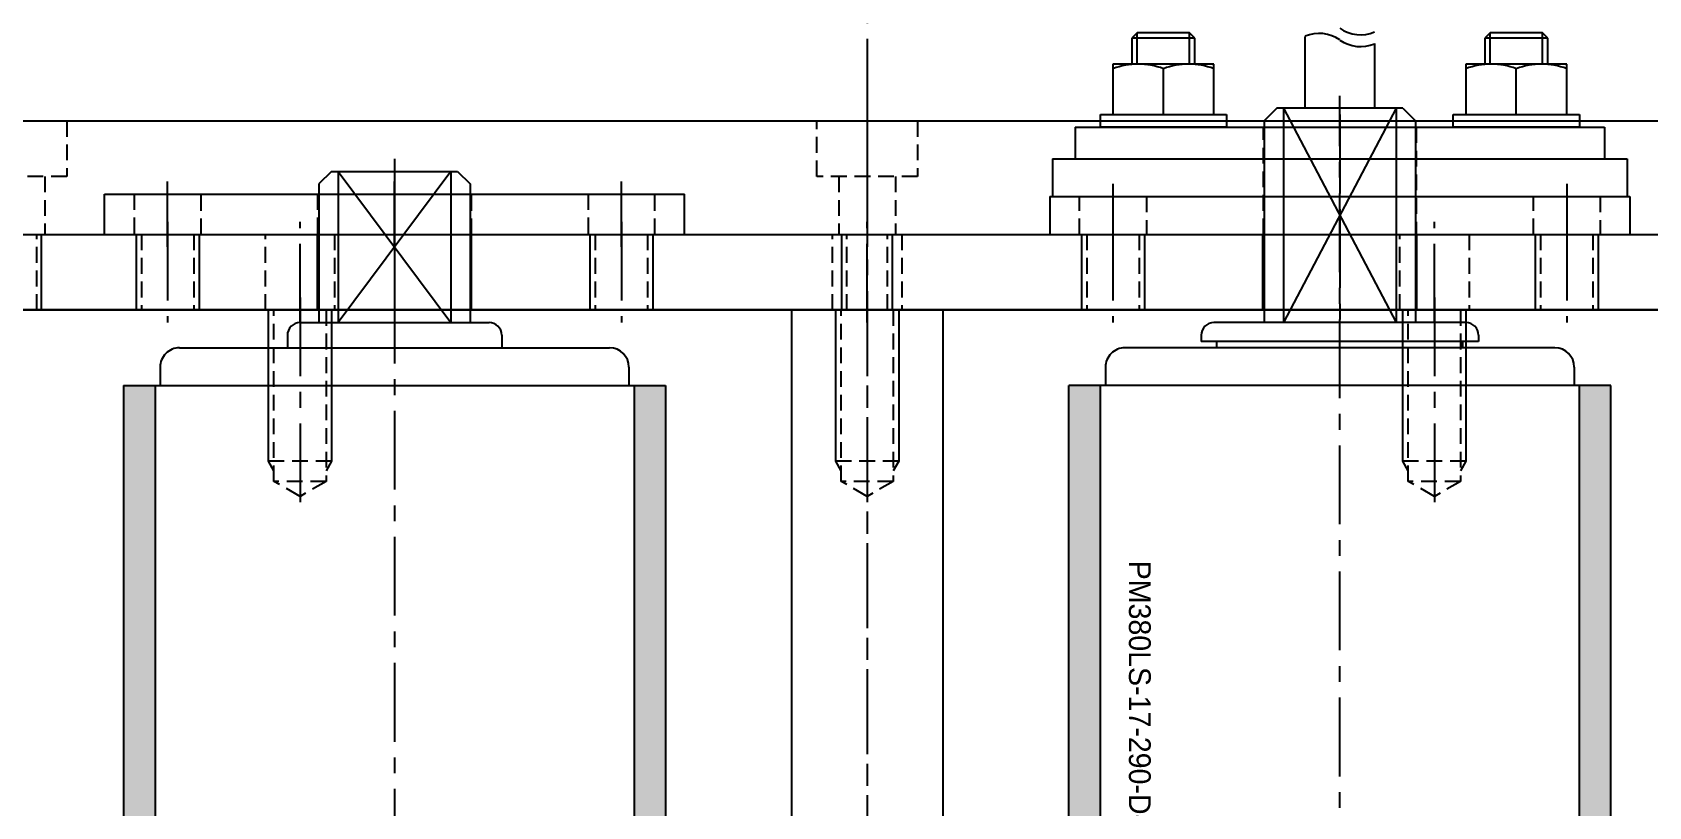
# Model space of a CAD drawing. Header units: inches. Extents: x 0 to 77285, y -118 to 40065.
# Drawn here: x 13096.4 to 13224.7, y 16839.6 to 16901.1 of the extents above; entities that cross this region are included whole.
import ezdxf
from ezdxf.enums import TextEntityAlignment as Align

# ---------------------------------------------------------------- set-up
doc = ezdxf.new("R2010")
doc.units = ezdxf.units.IN
doc.header["$LTSCALE"] = 5
doc.header["$MEASUREMENT"] = 0
doc.linetypes.add('CENTER', pattern=[2, 1.25, -0.25, 0.25, -0.25])
doc.linetypes.add('HIDDEN', pattern=[0.375, 0.25, -0.125])
for name, color, linetype in [('11', 1, 'CENTER'), ('22', 2, 'HIDDEN'), ('4', 4, 'Continuous'), ('44', 4, 'Continuous'), ('55', 5, 'Continuous'), ('77', 40, 'HIDDEN'), ('B', 123, 'Continuous'), ('G', 231, 'Continuous'), ('T', 3, 'Continuous'), ('Y', 60, 'Continuous')]:
    doc.layers.add(name, color=color, linetype=linetype)
doc.styles.add('SCI', font='')
doc.styles.get('SCI').set_extended_font_data('Gulim')

# ---------------------------------------------------------------- blocks, each defined once
blk = doc.blocks.new('A$C8e4350b7')
at = {"layer": '11'}
blk.add_line((180, 0), (7340, 0), dxfattribs=at)
blk = doc.blocks.new('A$C42c8eb8e')
h = blk.add_hatch(color=256)
h.dxf.hatch_style = 1
h.paths.add_polyline_path([(295, -19), (5, -19), (5, -21.5), (295, -21.5)])
h.paths.add_polyline_path([(295, 21.5), (5, 21.5), (5, 19), (295, 19)])
for p, q in [((5, 21.5), (5, -21.5)), ((295, 21.5), (5, 21.5)), ((3.54, 18.6), (5, 18.6)), ((295, 19), (5, 19)), ((2, 17.06), (2, -17.06)), ((1, 11), (1.5, 11)), ((1.5, 11), (1.5, -11)), ((0, 10), (0, -10)), ((2, 9.75), (1.5, 9.75)), ((-17, 5), (-16, 6)), ((-16, 6), (0, 6)), ((-17, 5), (-17, -5)), ((-17, 4.47), (0, 4.47)), ((-17, -4.47), (0, 4.47)), ((-17, 4.47), (0, -4.47)), ((-22.13, 2.75), (-17, 2.75)), ((-17, -2.75), (-22.71, -2.75)), ((-17, -4.47), (0, -4.47)), ((-17, -5), (-16, -6)), ((-16, -6), (0, -6)), ((2, -9.75), (1.5, -9.75)), ((1, -11), (1.5, -11)), ((3.54, -18.6), (5, -18.6)), ((295, -19), (5, -19)), ((295, -21.5), (5, -21.5))]:
    blk.add_line(p, q)
for centre, radius, start, end in [((3.54, 17.06), 1.54, 90, 180), ((1, 10), 1, 90, 180), ((-25.68, 1.64), 2.85, 324.9444, 23.0267), ((-24.75, 1.64), 2.85, 324.9444, 23.0267), ((-20.09, -1.64), 2.85, 144.9444, 203.0267), ((1, -10), 1, 180, 270), ((3.54, -17.06), 1.54, 180, 270)]:
    blk.add_arc(centre, radius, start, end)
at = {"layer": '11'}
blk.add_line((316, 0), (-18, 0), dxfattribs=at)
at = {"layer": '44', "style": 'SCI'}
blk.add_text('PM380LS-17-290-D-024-JD-UR430A(BLACK)', height=1.7308, dxfattribs=at).set_placement((42.11, -15.87), align=Align.MIDDLE_CENTER)
blk = doc.blocks.new('A$C5f907870')
h = blk.add_hatch(color=256)
h.dxf.hatch_style = 1
h.paths.add_polyline_path([(290, 21.5), (0, 21.5), (0, 19), (290, 19)])
h.paths.add_polyline_path([(290, -19), (0, -19), (0, -21.5), (290, -21.5)])
for p, q in [((0, -21.5), (0, 21.5)), ((0, 21.5), (290, 21.5)), ((-1.46, 18.6), (0, 18.6)), ((0, 19), (290, 19)), ((-3, -17.06), (-3, 17.06)), ((-4, 8.5), (-3, 8.5)), ((-5, -7.5), (-5, 7.5)), ((-17, 5), (-16, 6)), ((-16, 6), (-5, 6)), ((-17, -5), (-17, 5)), ((-17, 4.47), (-5, 4.47)), ((-17, 4.47), (-5, -4.47)), ((-17, -4.47), (-5, 4.47)), ((-17, -4.47), (-5, -4.47)), ((-17, -5), (-16, -6)), ((-16, -6), (-5, -6)), ((-4, -8.5), (-3, -8.5)), ((-1.46, -18.6), (0, -18.6)), ((0, -19), (290, -19)), ((0, -21.5), (290, -21.5))]:
    blk.add_line(p, q)
for centre, radius, start, end in [((-1.46, 17.06), 1.54, 90, 180), ((-4, 7.5), 1, 90, 180), ((-4, -7.5), 1, 180, 270), ((-1.46, -17.06), 1.54, 180, 270)]:
    blk.add_arc(centre, radius, start, end)
at = {"layer": '11'}
blk.add_line((-18, 0), (308, 0), dxfattribs=at)
blk = doc.blocks.new('A$Cf2b6a52b')
for p, q in [((-30, 6), (255, 6)), ((68.9, 0), (68.9, 6)), ((81.1, 0), (81.1, 6)), ((143.9, 0), (143.9, 6)), ((156.1, 0), (156.1, 6)), ((-30, 0), (255, 0))]:
    blk.add_line(p, q)
at = {"layer": '11'}
for p, q in [((75, 8), (75, -2)), ((150, 8), (150, -2)), ((57, 7), (57, -1)), ((67.5, -1), (67.5, 7)), ((93, 7), (93, -1)), ((112.5, -1), (112.5, 7)), ((112.5, -1), (112.5, 7)), ((132, 7), (132, -1)), ((157.5, -1), (157.5, 7)), ((168, 7), (168, -1))]:
    blk.add_line(p, q, dxfattribs=at)
at = {"layer": '22'}
for p, q in [((46.62, 0), (46.62, 6)), ((54.93, 6), (54.93, 0)), ((59.07, 6), (59.07, 0)), ((90.93, 6), (90.93, 0)), ((95.07, 6), (95.07, 0)), ((109.75, 0), (109.75, 6)), ((110.88, 0), (110.88, 6)), ((114.12, 0), (114.12, 6)), ((115.25, 6), (115.25, 0)), ((129.93, 6), (129.93, 0)), ((134.07, 6), (134.07, 0)), ((165.93, 6), (165.93, 0)), ((170.07, 6), (170.07, 0))]:
    blk.add_line(p, q, dxfattribs=at)
at = {"layer": '77'}
for p, q in [((64.75, 0), (64.75, 6)), ((70.25, 6), (70.25, 0)), ((154.75, 0), (154.75, 6)), ((160.25, 6), (160.25, 0))]:
    blk.add_line(p, q, dxfattribs=at)
at = {"layer": 'T'}
for p, q in [((47, 0), (47, 6)), ((54.5, 6), (54.5, 0)), ((59.5, 6), (59.5, 0)), ((90.5, 6), (90.5, 0)), ((95.5, 6), (95.5, 0)), ((110.5, 0), (110.5, 6)), ((114.5, 0), (114.5, 6)), ((129.5, 6), (129.5, 0)), ((134.5, 6), (134.5, 0)), ((165.5, 6), (165.5, 0)), ((170.5, 6), (170.5, 0))]:
    blk.add_line(p, q, dxfattribs=at)
blk = doc.blocks.new('A$C284e43e4')
for p, q in [((-9, -142.5), (-9, 142.5)), ((0, -142.5), (0, 142.5)), ((6, -127.5), (6, 127.5))]:
    blk.add_line(p, q)
at = {"layer": '11'}
blk.add_line((-10, 0), (1, 0), dxfattribs=at)
at = {"layer": '22'}
for p, q in [((-9, 4), (-4.6, 4)), ((-4.6, 4), (-4.6, -4)), ((-4.6, 2.25), (0, 2.25)), ((-4.6, -2.25), (0, -2.25)), ((-4.6, -4), (-9, -4)), ((-9, -63.5, 0), (-4.6, -63.5, 0)), ((-4.6, -63.5, 0), (-4.6, -71.5, 0)), ((-4.6, -65.25, 0), (0, -65.25, 0))]:
    blk.add_line(p, q, dxfattribs=at)
blk = doc.blocks.new('A$C8ed1b21d')
blk.add_line((0, 0), (0, -285))
at = {"layer": '11'}
for p, q in [((-1, -97.5), (15.79, -97.5)), ((-1, -142.5), (368, -142.5)), ((-1, -187.5), (15.79, -187.5))]:
    blk.add_line(p, q, dxfattribs=at)
at = {"layer": '22'}
for p, q in [((0, -95.43), (13.6, -95.43)), ((12, -95), (12, -100)), ((13.6, -95.43), (14.79, -97.5)), ((13.6, -95.43), (13.6, -99.57)), ((14.79, -97.5), (13.6, -99.57)), ((13.6, -99.57), (0, -99.57)), ((0, -185.43), (13.6, -185.43)), ((12, -185), (12, -190)), ((13.6, -185.43), (14.79, -187.5)), ((13.6, -185.43), (13.6, -189.57)), ((14.79, -187.5), (13.6, -189.57)), ((13.6, -189.57), (0, -189.57))]:
    blk.add_line(p, q, dxfattribs=at)
at = {"layer": 'T'}
for p, q in [((0, -95), (12, -95)), ((12, -95), (12.75, -95.43)), ((12, -100), (0, -100)), ((12.75, -99.57), (12, -100)), ((0, -185), (12, -185)), ((12, -185), (12.75, -185.43)), ((12.75, -189.57), (12, -190)), ((12, -190), (0, -190))]:
    blk.add_line(p, q, dxfattribs=at)
blk = doc.blocks.new('A$C873b79c8')
for p, q in [((0, -6), (0, 6)), ((0, 6), (302, 6, 0)), ((0, -6), (302, -6, 0))]:
    blk.add_line(p, q)
at = {"layer": '11'}
blk.add_line((-1, 0), (303, 0, 0), dxfattribs=at)
at = {"layer": '22'}
for p, q in [((0, 2.07), (13.6, 2.07)), ((12, 2.5), (12, -2.5)), ((13.6, 2.07), (14.79, 0)), ((13.6, 2.07), (13.6, -2.07)), ((14.79, 0), (13.6, -2.07)), ((13.6, -2.07), (0, -2.07))]:
    blk.add_line(p, q, dxfattribs=at)
at = {"layer": 'T'}
for p, q in [((0, 2.5), (12, 2.5)), ((12, 2.5), (12.75, 2.07)), ((12, -2.5), (0, -2.5)), ((12.75, -2.07), (12, -2.5))]:
    blk.add_line(p, q, dxfattribs=at)
blk = doc.blocks.new('A$C9632139dE')
for p, q in [((-5, -3), (-5, 0)), ((41, 0), (-5, 0)), ((41, -3), (41, 0)), ((41, -3), (-5, -3)), ((-4.8, -6), (-4.8, -3)), ((40.8, -6), (40.8, -3)), ((40.8, -6), (-4.8, -6)), ((-3, -8.5), (-3, -6)), ((39, -8.5), (39, -6)), ((39, -8.5), (-3, -8.5)), ((-1, -9.5), (-1, -8.5)), ((-1, -8.5), (9, -8.5)), ((9, -8.5), (9, -9.5)), ((27, -9.5), (27, -8.5)), ((27, -8.5), (37, -8.5)), ((37, -8.5), (37, -9.5)), ((9, -9.5), (-1, -9.5)), ((0, -9.5), (0, -13.5)), ((8, -9.5), (0, -9.5)), ((4, -9.5), (4, -13.14)), ((8, -13.5), (8, -9.5)), ((37, -9.5), (27, -9.5)), ((28, -9.5), (28, -13.5)), ((36, -9.5), (28, -9.5)), ((32, -9.5), (32, -13.14)), ((36, -13.5), (36, -9.5)), ((0, -13.5), (8, -13.5)), ((1.5, -13.5), (1.5, -15.57)), ((6.5, -15.57), (6.5, -13.5)), ((28, -13.5), (36, -13.5)), ((29.5, -13.5), (29.5, -15.57)), ((34.5, -15.57), (34.5, -13.5)), ((1.5, -15.57), (1.93, -16)), ((1.5, -15.57), (6.5, -15.57)), ((1.93, -16), (6.07, -16)), ((6.07, -16), (6.5, -15.57)), ((29.5, -15.57), (29.93, -16)), ((29.5, -15.57), (34.5, -15.57)), ((29.93, -16), (34.07, -16)), ((34.07, -16), (34.5, -15.57))]:
    blk.add_line(p, q)
for centre in [(2, -7.72), (6, -7.72), (30, -7.72), (34, -7.72)]:
    blk.add_arc(centre, 5.78, 249.7438, 290.2562)
at = {"layer": '11'}
for p, q in [((0, -4), (0, 1)), ((18, -9.5), (18, 1)), ((36, -4), (36, 1))]:
    blk.add_line(p, q, dxfattribs=at)
at = {"layer": '22'}
for p, q in [((11.95, -8.5), (11.95, 0)), ((24.05, 0), (24.05, -8.5)), ((-2.65, -3), (-2.65, 0)), ((2.65, 0), (2.65, -3)), ((33.35, -3), (33.35, 0)), ((38.65, 0), (38.65, -3))]:
    blk.add_line(p, q, dxfattribs=at)
at = {"layer": 'T'}
for p, q in [((1.93, -13.5), (1.93, -16)), ((6.07, -13.5), (6.07, -16)), ((29.93, -13.5), (29.93, -16)), ((34.07, -13.5), (34.07, -16))]:
    blk.add_line(p, q, dxfattribs=at)
blk = doc.blocks.new('A$C872dc677')
for p, q in [((-23, 3.2), (-23, 0)), ((-23, 3.2), (23, 3.2)), ((23, 3.2), (23, 0)), ((-23, 0), (23, 0))]:
    blk.add_line(p, q)
at = {"layer": '11'}
for p, q in [((-18, 4.2), (-18, -1)), ((0, 4.2), (0, -1)), ((18, 4.2), (18, -1))]:
    blk.add_line(p, q, dxfattribs=at)
at = {"layer": '22'}
for p, q in [((-20.65, 0), (-20.65, 3.2)), ((-15.35, 3.2), (-15.35, 0)), ((-6.1, 0), (-6.1, 3.2)), ((6.1, 3.2), (6.1, 0)), ((15.35, 0), (15.35, 3.2)), ((20.65, 3.2), (20.65, 0))]:
    blk.add_line(p, q, dxfattribs=at)
blk = doc.blocks.new('A$C740f11e8')
at = {"rotation": 90}
blk.add_blockref('A$Cf2b6a52b', (-183.5, -112.5), dxfattribs=at)
for name, p in [('A$C8ed1b21d', (-183.5, 142.5)), ('A$C873b79c8', (-183.5, 0, 0))]:
    blk.add_blockref(name, p)
at = {"layer": '4', "rotation": 270}
blk.add_blockref('A$C9632139dE', (-189.5, 55.5), dxfattribs=at)
at = {"layer": '55'}
blk.add_blockref('A$C42c8eb8e', (-182.5, 37.5), dxfattribs=at)
at = {"layer": 'B'}
blk.add_blockref('A$C5f907870', (-177.5, -37.5), dxfattribs=at)
at = {"layer": 'G'}
blk.add_blockref('A$C284e43e4', (-189.5, 0), dxfattribs=at)
at = {"layer": 'Y', "xscale": -1, "rotation": 270}
blk.add_blockref('A$C872dc677', (-192.7, -37.5), dxfattribs=at)
blk = doc.blocks.new('A$Ca5de7116')
blk.add_blockref('A$C740f11e8', (0, 0))

msp = doc.modelspace()

# ---------------------------------------------------------------- block references
at = {"rotation": 270}
for name, p in [('A$C8e4350b7', (13162.6497809, 22990.55047629)), ('A$Ca5de7116', (13162.6504291, 16695.55047629, 0))]:
    msp.add_blockref(name, p, dxfattribs=at)

doc.saveas('drawing.dxf')
